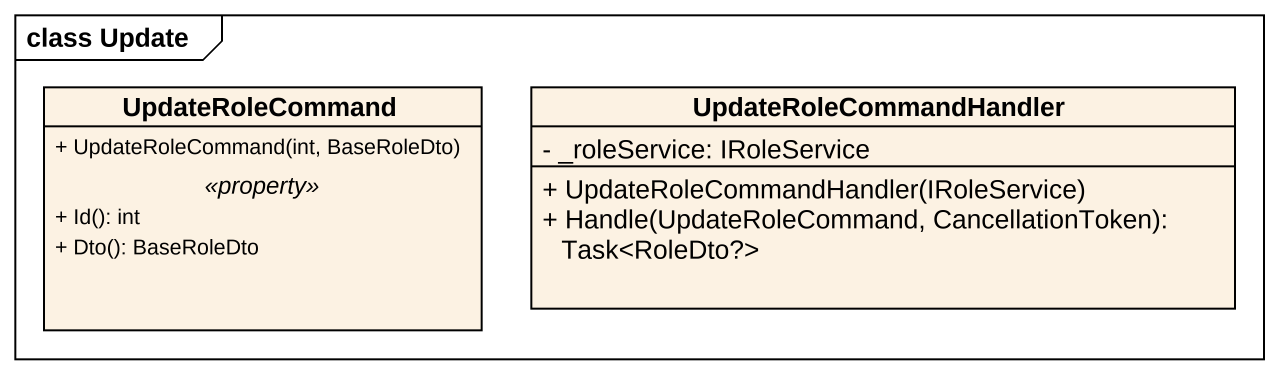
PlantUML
@startuml
mainframe class Update
hide circle
hide empty members
skinparam classAttributeIconSize 0
class UpdateRoleCommand {
  + UpdateRoleCommand(int, BaseRoleDto)
  .. <<property>> ..
  + Id(): int
  + Dto(): BaseRoleDto
}
class UpdateRoleCommandHandler {
  - _roleService: IRoleService
  + UpdateRoleCommandHandler(IRoleService)
  + Handle(UpdateRoleCommand, CancellationToken): Task<RoleDto?>
}
@enduml
